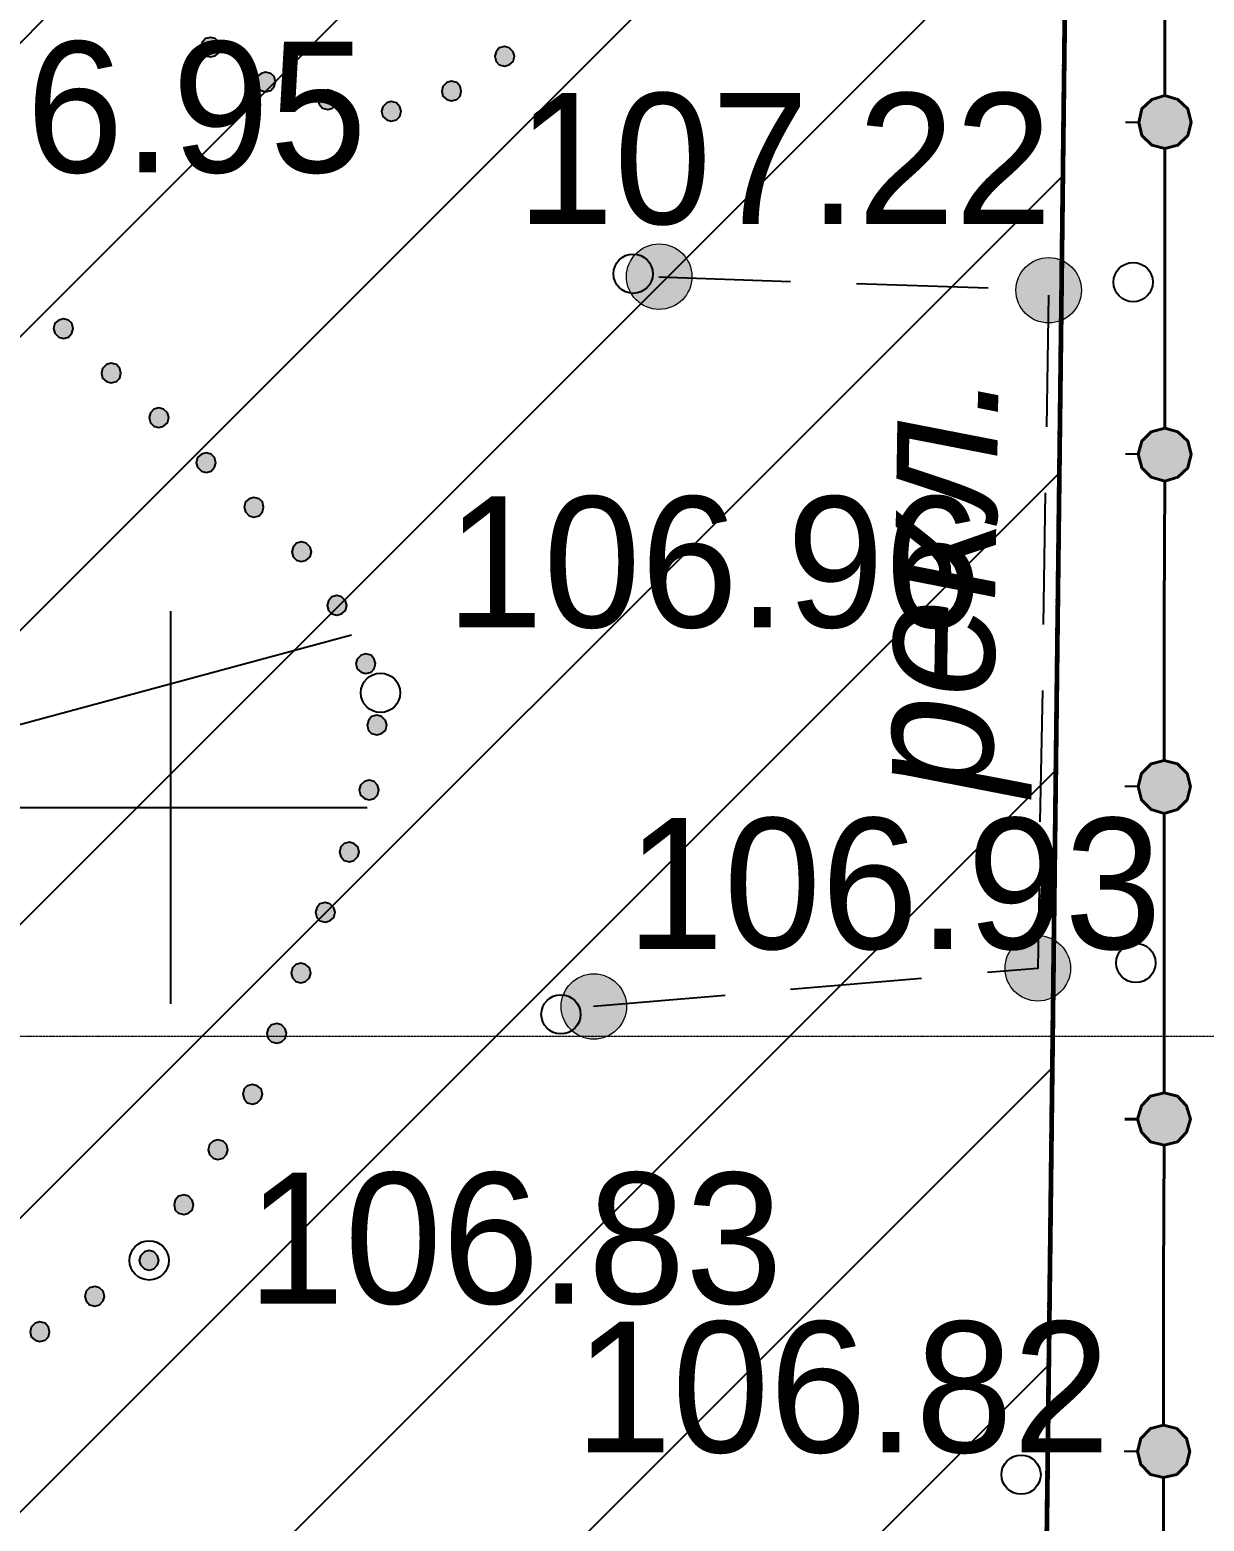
# Model space of a CAD drawing. Header units: millimetres. Extents: x 172667 to 1873135, y -274708 to 168495.
# Drawn here: x 1841415 to 1850386, y 11543 to 22938 of the extents above; entities that cross this region are included whole.
import ezdxf
from ezdxf.enums import TextEntityAlignment as Align

# ---------------------------------------------------------------- set-up
doc = ezdxf.new("R2010")
doc.units = ezdxf.units.MM
doc.linetypes.add('ADSK_Линия сетки', pattern=[25, 20, -2.5, 0, -2.5])
doc.linetypes.add('линия_сгиба', pattern=[1.25, 0.5, -0.25, 0, -0.25, 0, -0.25])
doc.layers.add('017 ОТВОД', color=7, linetype='13.Граница отвода', lineweight=70)
doc.layers.add('Оси', color=10, linetype='Continuous', lineweight=0)
doc.layers.add('_ТОПО', color=253, linetype='Continuous')
doc.layers.add('SC007', color=7, linetype='Continuous')
doc.styles.add('8', font='', dxfattribs={"height": 0.000909972})
doc.styles.add('F2', font='', dxfattribs={"height": 0.000909972})
doc.styles.get('8').set_extended_font_data('D431', italic=True)
doc.styles.get('F2').set_extended_font_data('D431')
doc.linetypes.add('13.Граница отвода', pattern='A,20,[14,SHAPES,S=0.01,R=0,X=0,Y=0],-2.5', length=22.5)

# ---------------------------------------------------------------- blocks, each defined once
blk = doc.blocks.new('SYMBOL2060001')
at = {"layer": 'SC007'}
blk.add_circle((0, 0), 0.15, dxfattribs=at)
blk = doc.blocks.new('SYMBOL2090003')
at = {"true_color": 0x000000}
h = blk.add_hatch(color=18, dxfattribs=at)
edge = h.paths.add_edge_path()
edge.add_arc((0, 0), 0.25, 0, 360)
at = {"color": 18, "linetype": 'Continuous', "lineweight": 0, "true_color": 0x000000}
blk.add_circle((0, 0), 0.25, dxfattribs=at)

msp = doc.modelspace()

# ---------------------------------------------------------------- hatches: boundary and pattern name
h = msp.add_hatch()
h.set_pattern_fill('ANSI31', color=30, scale=500)
h.paths.add_polyline_path([(1815477.8, 83886.2), (1850035.1, 83412.2), (1849138.2, 7719.4), (1815477.8, 8078.9)])
at = {"layer": '_ТОПО', "linetype": 'ByBlock', "lineweight": -2}
for points in [[(1842796.2, 22730.1), (1842831.2, 22740.1), (1842861.2, 22765.1), (1842871.2, 22805.1), (1842861.2, 22840.1), (1842831.2, 22870.1), (1842796.2, 22880.1), (1842756.2, 22870.1), (1842731.2, 22840.1), (1842721.2, 22805.1), (1842731.2, 22765.1), (1842756.2, 22740.1)], [(1845041.2, 22660.1), (1845076.2, 22670.1), (1845106.2, 22695.1), (1845116.2, 22735.1), (1845106.2, 22770.1), (1845076.2, 22800.1), (1845041.2, 22810.1), (1845001.2, 22800.1), (1844976.2, 22770.1), (1844966.2, 22735.1), (1844976.2, 22695.1), (1845001.2, 22670.1)], [(1843216.2, 22465.1), (1843256.2, 22475.1), (1843281.2, 22505.1), (1843291.2, 22540.1), (1843281.2, 22580.1), (1843256.2, 22605.1), (1843216.2, 22615.1), (1843181.2, 22605.1), (1843151.2, 22580.1), (1843141.2, 22540.1), (1843151.2, 22505.1), (1843181.2, 22475.1)], [(1843691.2, 22330.1), (1843726.2, 22340.1), (1843756.2, 22370.1), (1843766.2, 22405.1), (1843756.2, 22445.1), (1843726.2, 22470.1), (1843691.2, 22480.1), (1843651.2, 22470.1), (1843626.2, 22445.1), (1843616.2, 22405.1), (1843626.2, 22370.1), (1843651.2, 22340.1)], [(1844636.2, 22395.1), (1844676.2, 22405.1), (1844701.2, 22430.1), (1844711.2, 22470.1), (1844701.2, 22505.1), (1844676.2, 22535.1), (1844636.2, 22545.1), (1844601.2, 22535.1), (1844571.2, 22505.1), (1844561.2, 22470.1), (1844571.2, 22430.1), (1844601.2, 22405.1)], [(1844176.2, 22240.1), (1844216.2, 22250.1), (1844241.2, 22275.1), (1844251.2, 22315.1), (1844241.2, 22350.1), (1844216.2, 22380.1), (1844176.2, 22390.1), (1844141.2, 22380.1), (1844111.2, 22350.1), (1844101.2, 22315.1), (1844111.2, 22275.1), (1844141.2, 22250.1)], [(1841671.2, 20580.1), (1841711.2, 20590.1), (1841736.2, 20620.1), (1841746.2, 20655.1), (1841736.2, 20695.1), (1841711.2, 20720.1), (1841671.2, 20730.1), (1841636.2, 20720.1), (1841606.2, 20695.1), (1841596.2, 20655.1), (1841606.2, 20620.1), (1841636.2, 20590.1)], [(1842036.2, 20240.1), (1842076.2, 20250.1), (1842101.2, 20275.1), (1842111.2, 20315.1), (1842101.2, 20350.1), (1842076.2, 20380.1), (1842036.2, 20390.1), (1842001.2, 20380.1), (1841971.2, 20350.1), (1841961.2, 20315.1), (1841971.2, 20275.1), (1842001.2, 20250.1)], [(1842401.2, 19900.1), (1842436.2, 19910.1), (1842466.2, 19935.1), (1842476.2, 19975.1), (1842466.2, 20010.1), (1842436.2, 20040.1), (1842401.2, 20050.1), (1842361.2, 20040.1), (1842336.2, 20010.1), (1842326.2, 19975.1), (1842336.2, 19935.1), (1842361.2, 19910.1)], [(1842761.2, 19555.1), (1842801.2, 19565.1), (1842826.2, 19595.1), (1842836.2, 19630.1), (1842826.2, 19670.1), (1842801.2, 19695.1), (1842761.2, 19705.1), (1842726.2, 19695.1), (1842696.2, 19670.1), (1842686.2, 19630.1), (1842696.2, 19595.1), (1842726.2, 19565.1)], [(1843126.2, 19215.1), (1843166.2, 19225.1), (1843191.2, 19255.1), (1843201.2, 19290.1), (1843191.2, 19330.1), (1843166.2, 19355.1), (1843126.2, 19365.1), (1843091.2, 19355.1), (1843061.2, 19330.1), (1843051.2, 19290.1), (1843061.2, 19255.1), (1843091.2, 19225.1)], [(1843491.2, 18875.1), (1843526.2, 18885.1), (1843556.2, 18910.1), (1843566.2, 18950.1), (1843556.2, 18985.1), (1843526.2, 19015.1), (1843491.2, 19025.1), (1843451.2, 19015.1), (1843426.2, 18985.1), (1843416.2, 18950.1), (1843426.2, 18910.1), (1843451.2, 18885.1)], [(1843761.2, 18465.1), (1843796.2, 18475.1), (1843826.2, 18500.1), (1843836.2, 18540.1), (1843826.2, 18575.1), (1843796.2, 18605.1), (1843761.2, 18615.1), (1843721.2, 18605.1), (1843696.2, 18575.1), (1843686.2, 18540.1), (1843696.2, 18500.1), (1843721.2, 18475.1)], [(1843981.2, 18020.1), (1844021.2, 18030.1), (1844046.2, 18055.1), (1844056.2, 18095.1), (1844046.2, 18130.1), (1844021.2, 18160.1), (1843981.2, 18170.1), (1843946.2, 18160.1), (1843916.2, 18130.1), (1843906.2, 18095.1), (1843916.2, 18055.1), (1843946.2, 18030.1)], [(1844066.2, 17550.1), (1844101.2, 17560.1), (1844131.2, 17585.1), (1844141.2, 17625.1), (1844131.2, 17660.1), (1844101.2, 17690.1), (1844066.2, 17700.1), (1844026.2, 17690.1), (1844001.2, 17660.1), (1843991.2, 17625.1), (1844001.2, 17585.1), (1844026.2, 17560.1)], [(1844006.2, 17055.1), (1844046.2, 17065.1), (1844071.2, 17090.1), (1844081.2, 17130.1), (1844071.2, 17165.1), (1844046.2, 17195.1), (1844006.2, 17205.1), (1843971.2, 17195.1), (1843941.2, 17165.1), (1843931.2, 17130.1), (1843941.2, 17090.1), (1843971.2, 17065.1)], [(1843856.2, 16580.1), (1843891.2, 16590.1), (1843921.2, 16620.1), (1843931.2, 16655.1), (1843921.2, 16695.1), (1843891.2, 16720.1), (1843856.2, 16730.1), (1843816.2, 16720.1), (1843791.2, 16695.1), (1843781.2, 16655.1), (1843791.2, 16620.1), (1843816.2, 16590.1)], [(1843671.2, 16120.1), (1843706.2, 16130.1), (1843736.2, 16155.1), (1843746.2, 16195.1), (1843736.2, 16230.1), (1843706.2, 16260.1), (1843671.2, 16270.1), (1843631.2, 16260.1), (1843606.2, 16230.1), (1843596.2, 16195.1), (1843606.2, 16155.1), (1843631.2, 16130.1)], [(1843486.2, 15655.1), (1843521.2, 15665.1), (1843551.2, 15695.1), (1843561.2, 15730.1), (1843551.2, 15770.1), (1843521.2, 15795.1), (1843486.2, 15805.1), (1843446.2, 15795.1), (1843421.2, 15770.1), (1843411.2, 15730.1), (1843421.2, 15695.1), (1843446.2, 15665.1)], [(1843301.2, 15195.1), (1843336.2, 15205.1), (1843366.2, 15230.1), (1843376.2, 15270.1), (1843366.2, 15305.1), (1843336.2, 15335.1), (1843301.2, 15345.1), (1843261.2, 15335.1), (1843236.2, 15305.1), (1843226.2, 15270.1), (1843236.2, 15230.1), (1843261.2, 15205.1)], [(1843116.2, 14730.1), (1843151.2, 14740.1), (1843181.2, 14770.1), (1843191.2, 14805.1), (1843181.2, 14845.1), (1843151.2, 14870.1), (1843116.2, 14880.1), (1843076.2, 14870.1), (1843051.2, 14845.1), (1843041.2, 14805.1), (1843051.2, 14770.1), (1843076.2, 14740.1)], [(1842851.2, 14305.1), (1842891.2, 14315.1), (1842916.2, 14345.1), (1842926.2, 14380.1), (1842916.2, 14420.1), (1842891.2, 14445.1), (1842851.2, 14455.1), (1842816.2, 14445.1), (1842786.2, 14420.1), (1842776.2, 14380.1), (1842786.2, 14345.1), (1842816.2, 14315.1)], [(1842591.2, 13885.1), (1842626.2, 13895.1), (1842656.2, 13920.1), (1842666.2, 13960.1), (1842656.2, 13995.1), (1842626.2, 14025.1), (1842591.2, 14035.1), (1842551.2, 14025.1), (1842526.2, 13995.1), (1842516.2, 13960.1), (1842526.2, 13920.1), (1842551.2, 13895.1)], [(1842326.2, 13460.1), (1842361.2, 13470.1), (1842391.2, 13500.1), (1842401.2, 13535.1), (1842391.2, 13570.1), (1842361.2, 13600.1), (1842326.2, 13610.1), (1842291.2, 13600.1), (1842261.2, 13570.1), (1842251.2, 13535.1), (1842261.2, 13500.1), (1842291.2, 13470.1)], [(1841911.2, 13185.1), (1841946.2, 13195.1), (1841976.2, 13225.1), (1841986.2, 13260.1), (1841976.2, 13300.1), (1841946.2, 13325.1), (1841911.2, 13335.1), (1841871.2, 13325.1), (1841846.2, 13300.1), (1841836.2, 13260.1), (1841846.2, 13225.1), (1841871.2, 13195.1)], [(1841491.2, 12915.1), (1841531.2, 12925.1), (1841556.2, 12950.1), (1841566.2, 12990.1), (1841556.2, 13025.1), (1841531.2, 13055.1), (1841491.2, 13065.1), (1841456.2, 13055.1), (1841426.2, 13025.1), (1841416.2, 12990.1), (1841426.2, 12950.1), (1841456.2, 12925.1)]]:
    msp.add_hatch(color=8, dxfattribs=at).paths.add_polyline_path(points)
at = {"layer": '_ТОПО', "linetype": 'ByBlock', "lineweight": 40}
for points in [[(1850086.2, 22030.1), (1850186.2, 22055.1), (1850261.2, 22130.1), (1850286.2, 22230.1), (1850261.2, 22335.1), (1850186.2, 22405.1), (1850086.2, 22435.1), (1849986.2, 22405.1), (1849911.2, 22335.1), (1849886.2, 22230.1), (1849911.2, 22130.1), (1849986.2, 22055.1)], [(1850086.2, 19490.1), (1850186.2, 19520.1), (1850261.2, 19590.1), (1850286.2, 19695.1), (1850261.2, 19795.1), (1850186.2, 19865.1), (1850086.2, 19895.1), (1849981.2, 19865.1), (1849911.2, 19795.1), (1849881.2, 19695.1), (1849911.2, 19590.1), (1849981.2, 19520.1)], [(1850081.2, 16950.1), (1850181.2, 16980.1), (1850256.2, 17055.1), (1850281.2, 17155.1), (1850256.2, 17255.1), (1850181.2, 17330.1), (1850081.2, 17355.1), (1849981.2, 17330.1), (1849906.2, 17255.1), (1849881.2, 17155.1), (1849906.2, 17055.1), (1849981.2, 16980.1)], [(1850081.2, 14415.1), (1850181.2, 14440.1), (1850251.2, 14515.1), (1850281.2, 14615.1), (1850251.2, 14715.1), (1850181.2, 14790.1), (1850081.2, 14815.1), (1849976.2, 14790.1), (1849906.2, 14715.1), (1849876.2, 14615.1), (1849906.2, 14515.1), (1849976.2, 14440.1)], [(1850076.2, 11875.1), (1850176.2, 11900.1), (1850251.2, 11975.1), (1850276.2, 12075.1), (1850251.2, 12175.1), (1850176.2, 12250.1), (1850076.2, 12275.1), (1849976.2, 12250.1), (1849901.2, 12175.1), (1849876.2, 12075.1), (1849901.2, 11975.1), (1849976.2, 11900.1)]]:
    msp.add_hatch(color=7, dxfattribs=at).paths.add_polyline_path(points)

# ---------------------------------------------------------------- linework, layer by layer
at = {"layer": '017 ОТВОД', "color": 1, "linetype": '13.Граница отвода', "lineweight": 60, "elevation": -103056.2}
msp.add_lwpolyline([(1769145.1, 8582.2), (1770045.1, 84542.2), (1850035.1, 83412.2), (1849135.1, 7452.2)], close=True, dxfattribs=at)
at = {"layer": '017 ОТВОД', "color": 30, "linetype": 'линия_сгиба', "lineweight": 60, "ltscale": 5, "elevation": 3738.5}
msp.add_lwpolyline([(1815477.8, 83886.2), (1850035.1, 83412.2), (1849138.2, 7719.4), (1815477.8, 8078.9)], close=True, dxfattribs=at)
at = {"layer": '_ТОПО', "color": 7, "linetype": 'ByBlock', "lineweight": 40}
for p, q in [((1850086.2, 22435.1, 107038.5), (1850086.2, 23550.1, 107038.5)), ((1850086.2, 22435.1, 107038.5), (1850086.2, 23550.1, 107038.5)), ((1850086.2, 21015.1, 107038.5), (1850086.2, 22030.1, 107038.5)), ((1850086.2, 21015.1, 107038.5), (1850086.2, 22030.1, 107038.5)), ((1850086.2, 19895.1, 107038.5), (1850086.2, 21015.1, 107038.5)), ((1850086.2, 19895.1, 107038.5), (1850086.2, 21015.1, 107038.5)), ((1850081.2, 18475.1, 107038.5), (1850086.2, 19490.1, 107038.5)), ((1850081.2, 18475.1, 107038.5), (1850086.2, 19490.1, 107038.5)), ((1850081.2, 17355.1, 107038.5), (1850081.2, 18475.1, 107038.5)), ((1850081.2, 17355.1, 107038.5), (1850081.2, 18475.1, 107038.5)), ((1850081.2, 15935.1, 107038.5), (1850081.2, 16950.1, 107038.5)), ((1850081.2, 14815.1, 107038.5), (1850081.2, 15935.1, 107038.5)), ((1850081.2, 14815.1, 107038.5), (1850081.2, 15935.1, 107038.5)), ((1849881.2, 14615.1, 107038.5), (1849781.2, 14615.1, 107038.5)), ((1849881.2, 14615.1, 107038.5), (1849781.2, 14615.1, 107038.5)), ((1850076.2, 13395.1, 107038.5), (1850081.2, 14410.1, 107038.5)), ((1850076.2, 13395.1, 107038.5), (1850081.2, 14410.1, 107038.5)), ((1850076.2, 12280.1, 107038.5), (1850076.2, 13395.1, 107038.5)), ((1850076.2, 10855.1, 107038.5), (1850076.2, 11870.1, 107038.5)), ((1850076.2, 10855.1, 107038.5), (1850076.2, 11870.1, 107038.5))]:
    msp.add_line(p, q, dxfattribs=at)
at = {"layer": '_ТОПО', "color": 8, "linetype": 'ByBlock', "lineweight": -2}
for p, q in [((1849886.2, 22230.1, 107038.5), (1849786.2, 22230.1, 107038.5)), ((1849886.2, 22230.1, 107038.5), (1849786.2, 22230.1, 107038.5)), ((1846221.2, 21050.1, 107100.5), (1847226.2, 21015.1, 107100.5)), ((1847731.2, 21000.1, 107100.5), (1848736.2, 20965.1, 107100.5)), ((1849196.2, 20910.1, 107100.5), (1849181.2, 19905.1, 107100.5)), ((1849886.2, 19695.1, 107038.5), (1849786.2, 19695.1, 107038.5)), ((1849886.2, 19695.1, 107038.5), (1849786.2, 19695.1, 107038.5)), ((1849171.2, 19400.1, 107100.5), (1849156.2, 18395.1, 107100.5)), ((1842491.2, 15495.1), (1842491.2, 18495.1)), ((1839710, 17191.3, 97423.8), (1843872.9, 18313.8, 97423.8)), ((1849151.2, 17890.1, 107100.5), (1849131.2, 16885.1, 107100.5)), ((1849881.2, 17155.1, 107038.5), (1849781.2, 17155.1, 107038.5)), ((1849881.2, 17155.1, 107038.5), (1849781.2, 17155.1, 107038.5)), ((1840991.2, 16995.1), (1843991.2, 16995.1)), ((1850081.2, 15935.1, 107038.5), (1850081.2, 16950.1, 107038.5)), ((1848226.2, 15690.1, 107100.5), (1847226.2, 15605.1, 107100.5)), ((1846726.2, 15560.1, 107100.5), (1845721.2, 15475.1, 107100.5)), ((1850076.2, 12280.1, 107038.5), (1850076.2, 13395.1, 107038.5)), ((1849876.2, 12075.1, 107038.5), (1849776.2, 12075.1, 107038.5)), ((1849876.2, 12075.1, 107038.5), (1849776.2, 12075.1, 107038.5))]:
    msp.add_line(p, q, dxfattribs=at)
at = {"layer": '_ТОПО', "color": 8, "linetype": 'ByBlock', "lineweight": -2, "flags": 128}
for points, elevation in [([(1842796.2, 22730.1), (1842831.2, 22740.1), (1842861.2, 22765.1), (1842871.2, 22805.1), (1842861.2, 22840.1), (1842831.2, 22870.1), (1842796.2, 22880.1), (1842756.2, 22870.1), (1842731.2, 22840.1), (1842721.2, 22805.1), (1842731.2, 22765.1), (1842756.2, 22740.1), (1842796.2, 22730.1)], 107004), ([(1842796.2, 22730.1), (1842831.2, 22740.1), (1842861.2, 22765.1), (1842871.2, 22805.1), (1842861.2, 22840.1), (1842831.2, 22870.1), (1842796.2, 22880.1), (1842756.2, 22870.1), (1842731.2, 22840.1), (1842721.2, 22805.1), (1842731.2, 22765.1), (1842756.2, 22740.1), (1842796.2, 22730.1)], 107004), ([(1845041.2, 22660.1), (1845076.2, 22670.1), (1845106.2, 22695.1), (1845116.2, 22735.1), (1845106.2, 22770.1), (1845076.2, 22800.1), (1845041.2, 22810.1), (1845001.2, 22800.1), (1844976.2, 22770.1), (1844966.2, 22735.1), (1844976.2, 22695.1), (1845001.2, 22670.1), (1845041.2, 22660.1)], 107004), ([(1845041.2, 22660.1), (1845076.2, 22670.1), (1845106.2, 22695.1), (1845116.2, 22735.1), (1845106.2, 22770.1), (1845076.2, 22800.1), (1845041.2, 22810.1), (1845001.2, 22800.1), (1844976.2, 22770.1), (1844966.2, 22735.1), (1844976.2, 22695.1), (1845001.2, 22670.1), (1845041.2, 22660.1)], 107004), ([(1843216.2, 22465.1), (1843256.2, 22475.1), (1843281.2, 22505.1), (1843291.2, 22540.1), (1843281.2, 22580.1), (1843256.2, 22605.1), (1843216.2, 22615.1), (1843181.2, 22605.1), (1843151.2, 22580.1), (1843141.2, 22540.1), (1843151.2, 22505.1), (1843181.2, 22475.1), (1843216.2, 22465.1)], 107004), ([(1843216.2, 22465.1), (1843256.2, 22475.1), (1843281.2, 22505.1), (1843291.2, 22540.1), (1843281.2, 22580.1), (1843256.2, 22605.1), (1843216.2, 22615.1), (1843181.2, 22605.1), (1843151.2, 22580.1), (1843141.2, 22540.1), (1843151.2, 22505.1), (1843181.2, 22475.1), (1843216.2, 22465.1)], 107004), ([(1843691.2, 22330.1), (1843726.2, 22340.1), (1843756.2, 22370.1), (1843766.2, 22405.1), (1843756.2, 22445.1), (1843726.2, 22470.1), (1843691.2, 22480.1), (1843651.2, 22470.1), (1843626.2, 22445.1), (1843616.2, 22405.1), (1843626.2, 22370.1), (1843651.2, 22340.1), (1843691.2, 22330.1)], 107004), ([(1843691.2, 22330.1), (1843726.2, 22340.1), (1843756.2, 22370.1), (1843766.2, 22405.1), (1843756.2, 22445.1), (1843726.2, 22470.1), (1843691.2, 22480.1), (1843651.2, 22470.1), (1843626.2, 22445.1), (1843616.2, 22405.1), (1843626.2, 22370.1), (1843651.2, 22340.1), (1843691.2, 22330.1)], 107004), ([(1844636.2, 22395.1), (1844676.2, 22405.1), (1844701.2, 22430.1), (1844711.2, 22470.1), (1844701.2, 22505.1), (1844676.2, 22535.1), (1844636.2, 22545.1), (1844601.2, 22535.1), (1844571.2, 22505.1), (1844561.2, 22470.1), (1844571.2, 22430.1), (1844601.2, 22405.1), (1844636.2, 22395.1)], 107004), ([(1844636.2, 22395.1), (1844676.2, 22405.1), (1844701.2, 22430.1), (1844711.2, 22470.1), (1844701.2, 22505.1), (1844676.2, 22535.1), (1844636.2, 22545.1), (1844601.2, 22535.1), (1844571.2, 22505.1), (1844561.2, 22470.1), (1844571.2, 22430.1), (1844601.2, 22405.1), (1844636.2, 22395.1)], 107004), ([(1844176.2, 22240.1), (1844216.2, 22250.1), (1844241.2, 22275.1), (1844251.2, 22315.1), (1844241.2, 22350.1), (1844216.2, 22380.1), (1844176.2, 22390.1), (1844141.2, 22380.1), (1844111.2, 22350.1), (1844101.2, 22315.1), (1844111.2, 22275.1), (1844141.2, 22250.1), (1844176.2, 22240.1)], 107004), ([(1844176.2, 22240.1), (1844216.2, 22250.1), (1844241.2, 22275.1), (1844251.2, 22315.1), (1844241.2, 22350.1), (1844216.2, 22380.1), (1844176.2, 22390.1), (1844141.2, 22380.1), (1844111.2, 22350.1), (1844101.2, 22315.1), (1844111.2, 22275.1), (1844141.2, 22250.1), (1844176.2, 22240.1)], 107004), ([(1841671.2, 20580.1), (1841711.2, 20590.1), (1841736.2, 20620.1), (1841746.2, 20655.1), (1841736.2, 20695.1), (1841711.2, 20720.1), (1841671.2, 20730.1), (1841636.2, 20720.1), (1841606.2, 20695.1), (1841596.2, 20655.1), (1841606.2, 20620.1), (1841636.2, 20590.1), (1841671.2, 20580.1)], 96285.1), ([(1841671.2, 20580.1), (1841711.2, 20590.1), (1841736.2, 20620.1), (1841746.2, 20655.1), (1841736.2, 20695.1), (1841711.2, 20720.1), (1841671.2, 20730.1), (1841636.2, 20720.1), (1841606.2, 20695.1), (1841596.2, 20655.1), (1841606.2, 20620.1), (1841636.2, 20590.1), (1841671.2, 20580.1)], 96285.1), ([(1842036.2, 20240.1), (1842076.2, 20250.1), (1842101.2, 20275.1), (1842111.2, 20315.1), (1842101.2, 20350.1), (1842076.2, 20380.1), (1842036.2, 20390.1), (1842001.2, 20380.1), (1841971.2, 20350.1), (1841961.2, 20315.1), (1841971.2, 20275.1), (1842001.2, 20250.1), (1842036.2, 20240.1)], 96285.1), ([(1842036.2, 20240.1), (1842076.2, 20250.1), (1842101.2, 20275.1), (1842111.2, 20315.1), (1842101.2, 20350.1), (1842076.2, 20380.1), (1842036.2, 20390.1), (1842001.2, 20380.1), (1841971.2, 20350.1), (1841961.2, 20315.1), (1841971.2, 20275.1), (1842001.2, 20250.1), (1842036.2, 20240.1)], 96285.1), ([(1842401.2, 19900.1), (1842436.2, 19910.1), (1842466.2, 19935.1), (1842476.2, 19975.1), (1842466.2, 20010.1), (1842436.2, 20040.1), (1842401.2, 20050.1), (1842361.2, 20040.1), (1842336.2, 20010.1), (1842326.2, 19975.1), (1842336.2, 19935.1), (1842361.2, 19910.1), (1842401.2, 19900.1)], 96285.1), ([(1842401.2, 19900.1), (1842436.2, 19910.1), (1842466.2, 19935.1), (1842476.2, 19975.1), (1842466.2, 20010.1), (1842436.2, 20040.1), (1842401.2, 20050.1), (1842361.2, 20040.1), (1842336.2, 20010.1), (1842326.2, 19975.1), (1842336.2, 19935.1), (1842361.2, 19910.1), (1842401.2, 19900.1)], 96285.1), ([(1842761.2, 19555.1), (1842801.2, 19565.1), (1842826.2, 19595.1), (1842836.2, 19630.1), (1842826.2, 19670.1), (1842801.2, 19695.1), (1842761.2, 19705.1), (1842726.2, 19695.1), (1842696.2, 19670.1), (1842686.2, 19630.1), (1842696.2, 19595.1), (1842726.2, 19565.1), (1842761.2, 19555.1)], 96285.1), ([(1842761.2, 19555.1), (1842801.2, 19565.1), (1842826.2, 19595.1), (1842836.2, 19630.1), (1842826.2, 19670.1), (1842801.2, 19695.1), (1842761.2, 19705.1), (1842726.2, 19695.1), (1842696.2, 19670.1), (1842686.2, 19630.1), (1842696.2, 19595.1), (1842726.2, 19565.1), (1842761.2, 19555.1)], 96285.1), ([(1843126.2, 19215.1), (1843166.2, 19225.1), (1843191.2, 19255.1), (1843201.2, 19290.1), (1843191.2, 19330.1), (1843166.2, 19355.1), (1843126.2, 19365.1), (1843091.2, 19355.1), (1843061.2, 19330.1), (1843051.2, 19290.1), (1843061.2, 19255.1), (1843091.2, 19225.1), (1843126.2, 19215.1)], 96285.1), ([(1843126.2, 19215.1), (1843166.2, 19225.1), (1843191.2, 19255.1), (1843201.2, 19290.1), (1843191.2, 19330.1), (1843166.2, 19355.1), (1843126.2, 19365.1), (1843091.2, 19355.1), (1843061.2, 19330.1), (1843051.2, 19290.1), (1843061.2, 19255.1), (1843091.2, 19225.1), (1843126.2, 19215.1)], 96285.1), ([(1843491.2, 18875.1), (1843526.2, 18885.1), (1843556.2, 18910.1), (1843566.2, 18950.1), (1843556.2, 18985.1), (1843526.2, 19015.1), (1843491.2, 19025.1), (1843451.2, 19015.1), (1843426.2, 18985.1), (1843416.2, 18950.1), (1843426.2, 18910.1), (1843451.2, 18885.1), (1843491.2, 18875.1)], 96285.1), ([(1843491.2, 18875.1), (1843526.2, 18885.1), (1843556.2, 18910.1), (1843566.2, 18950.1), (1843556.2, 18985.1), (1843526.2, 19015.1), (1843491.2, 19025.1), (1843451.2, 19015.1), (1843426.2, 18985.1), (1843416.2, 18950.1), (1843426.2, 18910.1), (1843451.2, 18885.1), (1843491.2, 18875.1)], 96285.1), ([(1843761.2, 18465.1), (1843796.2, 18475.1), (1843826.2, 18500.1), (1843836.2, 18540.1), (1843826.2, 18575.1), (1843796.2, 18605.1), (1843761.2, 18615.1), (1843721.2, 18605.1), (1843696.2, 18575.1), (1843686.2, 18540.1), (1843696.2, 18500.1), (1843721.2, 18475.1), (1843761.2, 18465.1)], 96285.1), ([(1843761.2, 18465.1), (1843796.2, 18475.1), (1843826.2, 18500.1), (1843836.2, 18540.1), (1843826.2, 18575.1), (1843796.2, 18605.1), (1843761.2, 18615.1), (1843721.2, 18605.1), (1843696.2, 18575.1), (1843686.2, 18540.1), (1843696.2, 18500.1), (1843721.2, 18475.1), (1843761.2, 18465.1)], 96285.1), ([(1843981.2, 18020.1), (1844021.2, 18030.1), (1844046.2, 18055.1), (1844056.2, 18095.1), (1844046.2, 18130.1), (1844021.2, 18160.1), (1843981.2, 18170.1), (1843946.2, 18160.1), (1843916.2, 18130.1), (1843906.2, 18095.1), (1843916.2, 18055.1), (1843946.2, 18030.1), (1843981.2, 18020.1)], 96285.1), ([(1843981.2, 18020.1), (1844021.2, 18030.1), (1844046.2, 18055.1), (1844056.2, 18095.1), (1844046.2, 18130.1), (1844021.2, 18160.1), (1843981.2, 18170.1), (1843946.2, 18160.1), (1843916.2, 18130.1), (1843906.2, 18095.1), (1843916.2, 18055.1), (1843946.2, 18030.1), (1843981.2, 18020.1)], 96285.1), ([(1844066.2, 17550.1), (1844101.2, 17560.1), (1844131.2, 17585.1), (1844141.2, 17625.1), (1844131.2, 17660.1), (1844101.2, 17690.1), (1844066.2, 17700.1), (1844026.2, 17690.1), (1844001.2, 17660.1), (1843991.2, 17625.1), (1844001.2, 17585.1), (1844026.2, 17560.1), (1844066.2, 17550.1)], 96285.1), ([(1844066.2, 17550.1), (1844101.2, 17560.1), (1844131.2, 17585.1), (1844141.2, 17625.1), (1844131.2, 17660.1), (1844101.2, 17690.1), (1844066.2, 17700.1), (1844026.2, 17690.1), (1844001.2, 17660.1), (1843991.2, 17625.1), (1844001.2, 17585.1), (1844026.2, 17560.1), (1844066.2, 17550.1)], 96285.1), ([(1844006.2, 17055.1), (1844046.2, 17065.1), (1844071.2, 17090.1), (1844081.2, 17130.1), (1844071.2, 17165.1), (1844046.2, 17195.1), (1844006.2, 17205.1), (1843971.2, 17195.1), (1843941.2, 17165.1), (1843931.2, 17130.1), (1843941.2, 17090.1), (1843971.2, 17065.1), (1844006.2, 17055.1)], 96285.1), ([(1844006.2, 17055.1), (1844046.2, 17065.1), (1844071.2, 17090.1), (1844081.2, 17130.1), (1844071.2, 17165.1), (1844046.2, 17195.1), (1844006.2, 17205.1), (1843971.2, 17195.1), (1843941.2, 17165.1), (1843931.2, 17130.1), (1843941.2, 17090.1), (1843971.2, 17065.1), (1844006.2, 17055.1)], 96285.1), ([(1843856.2, 16580.1), (1843891.2, 16590.1), (1843921.2, 16620.1), (1843931.2, 16655.1), (1843921.2, 16695.1), (1843891.2, 16720.1), (1843856.2, 16730.1), (1843816.2, 16720.1), (1843791.2, 16695.1), (1843781.2, 16655.1), (1843791.2, 16620.1), (1843816.2, 16590.1), (1843856.2, 16580.1)], 96285.1), ([(1843856.2, 16580.1), (1843891.2, 16590.1), (1843921.2, 16620.1), (1843931.2, 16655.1), (1843921.2, 16695.1), (1843891.2, 16720.1), (1843856.2, 16730.1), (1843816.2, 16720.1), (1843791.2, 16695.1), (1843781.2, 16655.1), (1843791.2, 16620.1), (1843816.2, 16590.1), (1843856.2, 16580.1)], 96285.1), ([(1843671.2, 16120.1), (1843706.2, 16130.1), (1843736.2, 16155.1), (1843746.2, 16195.1), (1843736.2, 16230.1), (1843706.2, 16260.1), (1843671.2, 16270.1), (1843631.2, 16260.1), (1843606.2, 16230.1), (1843596.2, 16195.1), (1843606.2, 16155.1), (1843631.2, 16130.1), (1843671.2, 16120.1)], 96285.1), ([(1843671.2, 16120.1), (1843706.2, 16130.1), (1843736.2, 16155.1), (1843746.2, 16195.1), (1843736.2, 16230.1), (1843706.2, 16260.1), (1843671.2, 16270.1), (1843631.2, 16260.1), (1843606.2, 16230.1), (1843596.2, 16195.1), (1843606.2, 16155.1), (1843631.2, 16130.1), (1843671.2, 16120.1)], 96285.1), ([(1843486.2, 15655.1), (1843521.2, 15665.1), (1843551.2, 15695.1), (1843561.2, 15730.1), (1843551.2, 15770.1), (1843521.2, 15795.1), (1843486.2, 15805.1), (1843446.2, 15795.1), (1843421.2, 15770.1), (1843411.2, 15730.1), (1843421.2, 15695.1), (1843446.2, 15665.1), (1843486.2, 15655.1)], 96285.1), ([(1843486.2, 15655.1), (1843521.2, 15665.1), (1843551.2, 15695.1), (1843561.2, 15730.1), (1843551.2, 15770.1), (1843521.2, 15795.1), (1843486.2, 15805.1), (1843446.2, 15795.1), (1843421.2, 15770.1), (1843411.2, 15730.1), (1843421.2, 15695.1), (1843446.2, 15665.1), (1843486.2, 15655.1)], 96285.1), ([(1843301.2, 15195.1), (1843336.2, 15205.1), (1843366.2, 15230.1), (1843376.2, 15270.1), (1843366.2, 15305.1), (1843336.2, 15335.1), (1843301.2, 15345.1), (1843261.2, 15335.1), (1843236.2, 15305.1), (1843226.2, 15270.1), (1843236.2, 15230.1), (1843261.2, 15205.1), (1843301.2, 15195.1)], 96285.1), ([(1843301.2, 15195.1), (1843336.2, 15205.1), (1843366.2, 15230.1), (1843376.2, 15270.1), (1843366.2, 15305.1), (1843336.2, 15335.1), (1843301.2, 15345.1), (1843261.2, 15335.1), (1843236.2, 15305.1), (1843226.2, 15270.1), (1843236.2, 15230.1), (1843261.2, 15205.1), (1843301.2, 15195.1)], 96285.1), ([(1843116.2, 14730.1), (1843151.2, 14740.1), (1843181.2, 14770.1), (1843191.2, 14805.1), (1843181.2, 14845.1), (1843151.2, 14870.1), (1843116.2, 14880.1), (1843076.2, 14870.1), (1843051.2, 14845.1), (1843041.2, 14805.1), (1843051.2, 14770.1), (1843076.2, 14740.1), (1843116.2, 14730.1)], 96285.1), ([(1843116.2, 14730.1), (1843151.2, 14740.1), (1843181.2, 14770.1), (1843191.2, 14805.1), (1843181.2, 14845.1), (1843151.2, 14870.1), (1843116.2, 14880.1), (1843076.2, 14870.1), (1843051.2, 14845.1), (1843041.2, 14805.1), (1843051.2, 14770.1), (1843076.2, 14740.1), (1843116.2, 14730.1)], 96285.1), ([(1842851.2, 14305.1), (1842891.2, 14315.1), (1842916.2, 14345.1), (1842926.2, 14380.1), (1842916.2, 14420.1), (1842891.2, 14445.1), (1842851.2, 14455.1), (1842816.2, 14445.1), (1842786.2, 14420.1), (1842776.2, 14380.1), (1842786.2, 14345.1), (1842816.2, 14315.1), (1842851.2, 14305.1)], 96285.1), ([(1842851.2, 14305.1), (1842891.2, 14315.1), (1842916.2, 14345.1), (1842926.2, 14380.1), (1842916.2, 14420.1), (1842891.2, 14445.1), (1842851.2, 14455.1), (1842816.2, 14445.1), (1842786.2, 14420.1), (1842776.2, 14380.1), (1842786.2, 14345.1), (1842816.2, 14315.1), (1842851.2, 14305.1)], 96285.1), ([(1842591.2, 13885.1), (1842626.2, 13895.1), (1842656.2, 13920.1), (1842666.2, 13960.1), (1842656.2, 13995.1), (1842626.2, 14025.1), (1842591.2, 14035.1), (1842551.2, 14025.1), (1842526.2, 13995.1), (1842516.2, 13960.1), (1842526.2, 13920.1), (1842551.2, 13895.1), (1842591.2, 13885.1)], 96285.1), ([(1842591.2, 13885.1), (1842626.2, 13895.1), (1842656.2, 13920.1), (1842666.2, 13960.1), (1842656.2, 13995.1), (1842626.2, 14025.1), (1842591.2, 14035.1), (1842551.2, 14025.1), (1842526.2, 13995.1), (1842516.2, 13960.1), (1842526.2, 13920.1), (1842551.2, 13895.1), (1842591.2, 13885.1)], 96285.1), ([(1842326.2, 13460.1), (1842361.2, 13470.1), (1842391.2, 13500.1), (1842401.2, 13535.1), (1842391.2, 13570.1), (1842361.2, 13600.1), (1842326.2, 13610.1), (1842291.2, 13600.1), (1842261.2, 13570.1), (1842251.2, 13535.1), (1842261.2, 13500.1), (1842291.2, 13470.1), (1842326.2, 13460.1)], 96285.1), ([(1842326.2, 13460.1), (1842361.2, 13470.1), (1842391.2, 13500.1), (1842401.2, 13535.1), (1842391.2, 13570.1), (1842361.2, 13600.1), (1842326.2, 13610.1), (1842291.2, 13600.1), (1842261.2, 13570.1), (1842251.2, 13535.1), (1842261.2, 13500.1), (1842291.2, 13470.1), (1842326.2, 13460.1)], 96285.1), ([(1841911.2, 13185.1), (1841946.2, 13195.1), (1841976.2, 13225.1), (1841986.2, 13260.1), (1841976.2, 13300.1), (1841946.2, 13325.1), (1841911.2, 13335.1), (1841871.2, 13325.1), (1841846.2, 13300.1), (1841836.2, 13260.1), (1841846.2, 13225.1), (1841871.2, 13195.1), (1841911.2, 13185.1)], 96285.1), ([(1841911.2, 13185.1), (1841946.2, 13195.1), (1841976.2, 13225.1), (1841986.2, 13260.1), (1841976.2, 13300.1), (1841946.2, 13325.1), (1841911.2, 13335.1), (1841871.2, 13325.1), (1841846.2, 13300.1), (1841836.2, 13260.1), (1841846.2, 13225.1), (1841871.2, 13195.1), (1841911.2, 13185.1)], 96285.1), ([(1841491.2, 12915.1), (1841531.2, 12925.1), (1841556.2, 12950.1), (1841566.2, 12990.1), (1841556.2, 13025.1), (1841531.2, 13055.1), (1841491.2, 13065.1), (1841456.2, 13055.1), (1841426.2, 13025.1), (1841416.2, 12990.1), (1841426.2, 12950.1), (1841456.2, 12925.1), (1841491.2, 12915.1)], 96285.1), ([(1841491.2, 12915.1), (1841531.2, 12925.1), (1841556.2, 12950.1), (1841566.2, 12990.1), (1841556.2, 13025.1), (1841531.2, 13055.1), (1841491.2, 13065.1), (1841456.2, 13055.1), (1841426.2, 13025.1), (1841416.2, 12990.1), (1841426.2, 12950.1), (1841456.2, 12925.1), (1841491.2, 12915.1)], 96285.1), ([(1850076.2, 11875.1), (1850176.2, 11900.1), (1850251.2, 11975.1), (1850276.2, 12075.1), (1850251.2, 12175.1), (1850176.2, 12250.1), (1850076.2, 12275.1), (1849976.2, 12250.1), (1849901.2, 12175.1), (1849876.2, 12075.1), (1849901.2, 11975.1), (1849976.2, 11900.1), (1850076.2, 11875.1)], 107038.5)]:
    msp.add_lwpolyline(points, close=True, dxfattribs=dict(at, elevation=elevation))
at = {"layer": '_ТОПО', "color": 7, "linetype": 'ByBlock', "lineweight": 40, "elevation": 107038.5, "flags": 128}
for points in [[(1850086.2, 22030.1), (1850186.2, 22055.1), (1850261.2, 22130.1), (1850286.2, 22230.1), (1850261.2, 22335.1), (1850186.2, 22405.1), (1850086.2, 22435.1), (1849986.2, 22405.1), (1849911.2, 22335.1), (1849886.2, 22230.1), (1849911.2, 22130.1), (1849986.2, 22055.1), (1850086.2, 22030.1)], [(1850086.2, 22030.1), (1850186.2, 22055.1), (1850261.2, 22130.1), (1850286.2, 22230.1), (1850261.2, 22335.1), (1850186.2, 22405.1), (1850086.2, 22435.1), (1849986.2, 22405.1), (1849911.2, 22335.1), (1849886.2, 22230.1), (1849911.2, 22130.1), (1849986.2, 22055.1), (1850086.2, 22030.1)], [(1850086.2, 19490.1), (1850186.2, 19520.1), (1850261.2, 19590.1), (1850286.2, 19695.1), (1850261.2, 19795.1), (1850186.2, 19865.1), (1850086.2, 19895.1), (1849981.2, 19865.1), (1849911.2, 19795.1), (1849881.2, 19695.1), (1849911.2, 19590.1), (1849981.2, 19520.1), (1850086.2, 19490.1)], [(1850086.2, 19490.1), (1850186.2, 19520.1), (1850261.2, 19590.1), (1850286.2, 19695.1), (1850261.2, 19795.1), (1850186.2, 19865.1), (1850086.2, 19895.1), (1849981.2, 19865.1), (1849911.2, 19795.1), (1849881.2, 19695.1), (1849911.2, 19590.1), (1849981.2, 19520.1), (1850086.2, 19490.1)], [(1850081.2, 16950.1), (1850181.2, 16980.1), (1850256.2, 17055.1), (1850281.2, 17155.1), (1850256.2, 17255.1), (1850181.2, 17330.1), (1850081.2, 17355.1), (1849981.2, 17330.1), (1849906.2, 17255.1), (1849881.2, 17155.1), (1849906.2, 17055.1), (1849981.2, 16980.1), (1850081.2, 16950.1)], [(1850081.2, 16950.1), (1850181.2, 16980.1), (1850256.2, 17055.1), (1850281.2, 17155.1), (1850256.2, 17255.1), (1850181.2, 17330.1), (1850081.2, 17355.1), (1849981.2, 17330.1), (1849906.2, 17255.1), (1849881.2, 17155.1), (1849906.2, 17055.1), (1849981.2, 16980.1), (1850081.2, 16950.1)], [(1850081.2, 14415.1), (1850181.2, 14440.1), (1850251.2, 14515.1), (1850281.2, 14615.1), (1850251.2, 14715.1), (1850181.2, 14790.1), (1850081.2, 14815.1), (1849976.2, 14790.1), (1849906.2, 14715.1), (1849876.2, 14615.1), (1849906.2, 14515.1), (1849976.2, 14440.1), (1850081.2, 14415.1)], [(1850081.2, 14415.1), (1850181.2, 14440.1), (1850251.2, 14515.1), (1850281.2, 14615.1), (1850251.2, 14715.1), (1850181.2, 14790.1), (1850081.2, 14815.1), (1849976.2, 14790.1), (1849906.2, 14715.1), (1849876.2, 14615.1), (1849906.2, 14515.1), (1849976.2, 14440.1), (1850081.2, 14415.1)], [(1850076.2, 11875.1), (1850176.2, 11900.1), (1850251.2, 11975.1), (1850276.2, 12075.1), (1850251.2, 12175.1), (1850176.2, 12250.1), (1850076.2, 12275.1), (1849976.2, 12250.1), (1849901.2, 12175.1), (1849876.2, 12075.1), (1849901.2, 11975.1), (1849976.2, 11900.1), (1850076.2, 11875.1)]]:
    msp.add_lwpolyline(points, close=True, dxfattribs=at)
at = {"layer": '_ТОПО', "color": 8, "linetype": 'ByBlock', "lineweight": -2, "elevation": 107100.5, "flags": 128}
msp.add_lwpolyline([(1849126.2, 16385.1), (1849116.2, 15765.1), (1848731.2, 15735.1)], dxfattribs=at)
at = {"layer": 'Оси', "linetype": 'ADSK_Линия сетки'}
msp.add_line((1817365.2, 15249, 3738.5), (1851196.9, 15249, 3738.5), dxfattribs=at)

# ---------------------------------------------------------------- block references
at = {"layer": '_ТОПО', "color": 8, "linetype": 'ByBlock', "lineweight": -2, "xscale": 1000, "yscale": 1000, "zscale": 1000}
for name, p in [('SYMBOL2060001', (1846024.2, 21074.1, 107216)), ('SYMBOL2090003', (1846222.9, 21051.7, 107271)), ('SYMBOL2090003', (1849198.5, 20947.6, 107198.1)), ('SYMBOL2060001', (1849843.5, 21010, 107194)), ('SYMBOL2060001', (1844094.2, 17872.1, 106956)), ('SYMBOL2090003', (1849115.2, 15766.4, 107259.5)), ('SYMBOL2060001', (1849864.3, 15808, 107271)), ('SYMBOL2090003', (1845723.5, 15475, 106930)), ('SYMBOL2060001', (1845472.2, 15415.1, 106930)), ('SYMBOL2060001', (1842326.2, 13535.1, 106826)), ('SYMBOL2060001', (1848987.2, 11898.1, 106819))]:
    msp.add_blockref(name, p, dxfattribs=at)

# ---------------------------------------------------------------- texts
at = {"layer": '_ТОПО', "color": 8, "linetype": 'ByBlock', "lineweight": -2, "style": 'F2'}
for s, p in [('106.95', (1839899.2, 22348.1, 107569)), ('107.22', (1845134.2, 21954.1, 108916)), ('106.96', (1844594.2, 18872.1, 106956)), ('106.93', (1845972.2, 16415.1, 106930)), ('106.83', (1843076.2, 13705.1, 110546)), ('106.82', (1845577.2, 12568.1, 106519))]:
    msp.add_text(s, height=1000, dxfattribs=at).set_placement(p, align=Align.MIDDLE_LEFT)
at = {"layer": '_ТОПО', "color": 8, "linetype": 'ByBlock', "lineweight": -2, "style": '8'}
msp.add_text('рекл.', height=1000, rotation=89.1, dxfattribs=at).set_placement((1848291, 18723.3, 107070.5), align=Align.MIDDLE_CENTER)

doc.saveas('drawing.dxf')
